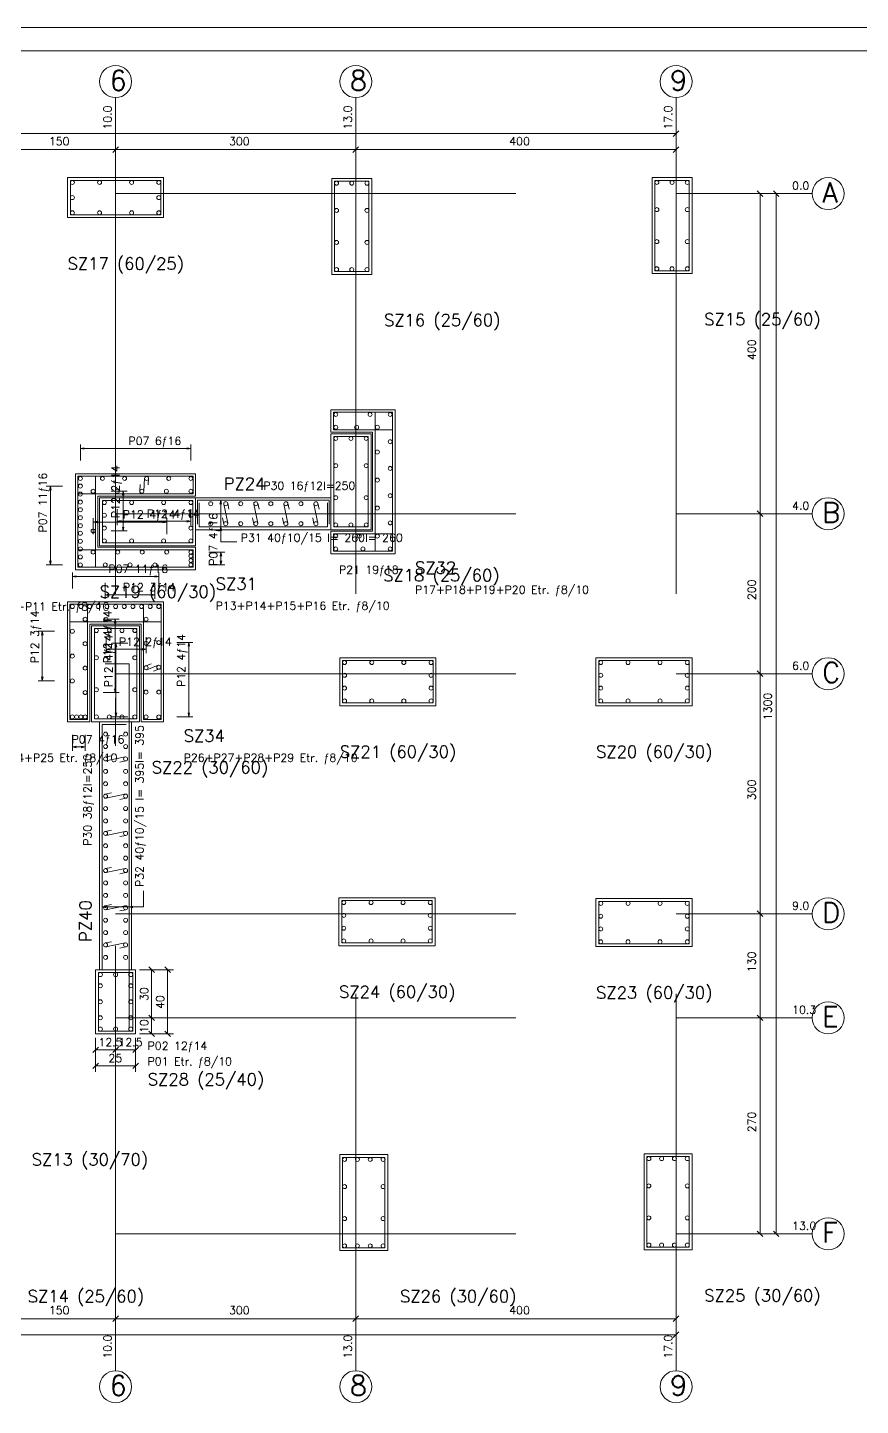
# Model space of a CAD drawing. Header units: inches. Extents: x -0.906 to -0.244, y 2.278 to 2.893.
# Drawn here: x -0.6494 to -0.4413, y 2.505 to 2.8494 of the extents above; entities that cross this region are included whole.
import ezdxf

# ---------------------------------------------------------------- set-up
doc = ezdxf.new("R2010")
doc.units = ezdxf.units.IN
doc.header["$MEASUREMENT"] = 0
doc.linetypes.add('CENTER', pattern=[0.0065, 0.002, -0.001, 0.0005, -0.001, 0.002])
for name, color, linetype, lineweight in [('DONATI', 84, 'Continuous', 0), ('OLCU', 1, 'Continuous', 0), ('PENC2', 1, 'Continuous', 0), ('PENC3', 5, 'Continuous', 0), ('PENC4', 84, 'Continuous', 0), ('PEND2', 1, 'CENTER', 0)]:
    doc.layers.add(name, color=color, linetype=linetype, lineweight=lineweight)
doc.styles.add('RomanSTA', font='RomanSTA')

msp = doc.modelspace()

# ---------------------------------------------------------------- linework, layer by layer
at = {"layer": 'DONATI', "linetype": 'Continuous'}
for p, q in [((-0.573, 2.75326), (-0.573, 2.74886)), ((-0.5582, 2.75326), (-0.573, 2.75326)), ((-0.5626, 2.75326), (-0.5626, 2.71846)), ((-0.5582, 2.71846), (-0.5582, 2.75326)), ((-0.5582, 2.74886), (-0.5582, 2.75326)), ((-0.573, 2.74886), (-0.5582, 2.74886)), ((-0.6368, 2.73726), (-0.6368, 2.73286)), ((-0.608, 2.73726), (-0.6368, 2.73726)), ((-0.6368, 2.73726), (-0.6368, 2.71446)), ((-0.6324, 2.71446), (-0.6324, 2.73726)), ((-0.608, 2.73286), (-0.608, 2.73726)), ((-0.6368, 2.73286), (-0.608, 2.73286)), ((-0.60698, 2.73126), (-0.57402, 2.73126)), ((-0.60698, 2.73126), (-0.60697, 2.72526)), ((-0.57402, 2.73126), (-0.57402, 2.72526)), ((-0.6134, 2.72786), (-0.6014, 2.72786)), ((-0.60655, 2.72456), (-0.60655, 2.73056)), ((-0.5796, 2.72786), (-0.5676, 2.72786)), ((-0.57444, 2.72456), (-0.57444, 2.73056)), ((-0.60655, 2.72456), (-0.57444, 2.72456)), ((-0.573, 2.72286), (-0.573, 2.71846)), ((-0.5582, 2.72286), (-0.573, 2.72286)), ((-0.5582, 2.71846), (-0.5582, 2.72286)), ((-0.6368, 2.71886), (-0.6368, 2.71446)), ((-0.608, 2.71886), (-0.6368, 2.71886)), ((-0.608, 2.71446), (-0.608, 2.71886)), ((-0.573, 2.71846), (-0.5582, 2.71846)), ((-0.6368, 2.71446), (-0.608, 2.71446)), ((-0.616, 2.70526), (-0.6388, 2.70526)), ((-0.6344, 2.70526), (-0.6388, 2.70526)), ((-0.6388, 2.70526), (-0.6388, 2.67646)), ((-0.6344, 2.67646), (-0.6344, 2.70526)), ((-0.616, 2.70526), (-0.6204, 2.70526)), ((-0.6204, 2.70526), (-0.6204, 2.67646)), ((-0.616, 2.67646), (-0.616, 2.70526)), ((-0.6388, 2.70086), (-0.616, 2.70086)), ((-0.62404, 2.69036), (-0.63004, 2.69036)), ((-0.62404, 2.69036), (-0.62404, 2.59946)), ((-0.6274, 2.66986), (-0.6274, 2.68186)), ((-0.6388, 2.67646), (-0.6344, 2.67646)), ((-0.6204, 2.67646), (-0.616, 2.67646)), ((-0.63076, 2.67516), (-0.63076, 2.61386)), ((-0.63076, 2.67516), (-0.62476, 2.67516)), ((-0.6274, 2.60786), (-0.6274, 2.61986)), ((-0.63169, 2.61316), (-0.63169, 2.59856)), ((-0.63169, 2.61316), (-0.62311, 2.61316)), ((-0.62311, 2.61316), (-0.62311, 2.59856)), ((-0.63169, 2.59856), (-0.62311, 2.59856))]:
    msp.add_line(p, q, dxfattribs=at)
at = {"layer": 'DONATI'}
for centre in [(-0.5724, 2.75266), (-0.56383, 2.75266), (-0.5588, 2.75266), (-0.5724, 2.74946), (-0.5672, 2.74946), (-0.562, 2.74946), (-0.5588, 2.74586), (-0.562, 2.74326), (-0.5588, 2.73916), (-0.6362, 2.73666), (-0.6362, 2.73476), (-0.63068, 2.73666), (-0.62516, 2.73666), (-0.61964, 2.73666), (-0.61412, 2.73666), (-0.6086, 2.73666), (-0.562, 2.73626), (-0.6362, 2.73276), (-0.6362, 2.73076), (-0.633, 2.73346), (-0.62697, 2.73346), (-0.62085, 2.73346), (-0.61472, 2.73346), (-0.6086, 2.73346), (-0.5588, 2.73236), (-0.6362, 2.72886), (-0.60364, 2.73036), (-0.59989, 2.73036), (-0.59613, 2.73036), (-0.59238, 2.73036), (-0.58862, 2.73036), (-0.58486, 2.73036), (-0.58111, 2.73036), (-0.57735, 2.73036), (-0.562, 2.72926), (-0.6362, 2.72686), (-0.6362, 2.72486), (-0.60364, 2.72536), (-0.59989, 2.72536), (-0.59613, 2.72536), (-0.59238, 2.72536), (-0.58862, 2.72536), (-0.58487, 2.72536), (-0.58111, 2.72536), (-0.57735, 2.72536), (-0.5588, 2.72556), (-0.6362, 2.72296), (-0.6362, 2.72096), (-0.633, 2.72356), (-0.5724, 2.72226), (-0.56652, 2.72226), (-0.562, 2.72226), (-0.6362, 2.71906), (-0.6362, 2.71706), (-0.633, 2.71826), (-0.62687, 2.71826), (-0.62075, 2.71826), (-0.61462, 2.71826), (-0.6086, 2.71826), (-0.6086, 2.71726), (-0.5724, 2.71906), (-0.5656, 2.71906), (-0.5588, 2.71906), (-0.6362, 2.71506), (-0.62999, 2.71506), (-0.62379, 2.71506), (-0.61759, 2.71506), (-0.6086, 2.71616), (-0.6086, 2.71506), (-0.6382, 2.70466), (-0.63604, 2.70466), (-0.63388, 2.70466), (-0.63172, 2.70466), (-0.62956, 2.70466), (-0.6274, 2.70466), (-0.62524, 2.70466), (-0.62308, 2.70466), (-0.62092, 2.70466), (-0.61876, 2.70466), (-0.6166, 2.70466), (-0.635, 2.70146), (-0.62976, 2.70146), (-0.6198, 2.70146), (-0.6382, 2.69846), (-0.635, 2.69536), (-0.6198, 2.69546), (-0.6166, 2.69566), (-0.6382, 2.69226), (-0.635, 2.68926), (-0.6198, 2.68936), (-0.6166, 2.68946), (-0.6382, 2.68606), (-0.635, 2.68316), (-0.6198, 2.68326), (-0.6166, 2.68326), (-0.6382, 2.67706), (-0.63713, 2.67706), (-0.63607, 2.67706), (-0.635, 2.67706), (-0.6198, 2.67706), (-0.6166, 2.67706), (-0.6299, 2.67276), (-0.6249, 2.67276), (-0.6299, 2.66966), (-0.6249, 2.66966), (-0.6299, 2.66656), (-0.6249, 2.66656), (-0.6299, 2.66346), (-0.6249, 2.66346), (-0.6299, 2.66036), (-0.6249, 2.66036), (-0.6299, 2.65726), (-0.6249, 2.65726), (-0.6299, 2.65416), (-0.6249, 2.65416), (-0.6299, 2.65106), (-0.6299, 2.64796), (-0.6249, 2.65106), (-0.6249, 2.64796), (-0.6299, 2.64486), (-0.6249, 2.64486), (-0.6299, 2.64176), (-0.6249, 2.64176), (-0.6299, 2.63866), (-0.6249, 2.63866), (-0.6299, 2.63556), (-0.6249, 2.63556), (-0.6299, 2.63246), (-0.6249, 2.63246), (-0.6299, 2.62936), (-0.6249, 2.62936), (-0.6299, 2.62626), (-0.6249, 2.62626), (-0.6299, 2.62316), (-0.6249, 2.62316), (-0.6299, 2.62006), (-0.6299, 2.61696), (-0.6249, 2.62006), (-0.6249, 2.61696), (-0.6312, 2.61266), (-0.6274, 2.61266), (-0.6236, 2.61266), (-0.6312, 2.60986), (-0.6236, 2.60986), (-0.6312, 2.60586), (-0.6236, 2.60586), (-0.6312, 2.60186), (-0.6236, 2.60186), (-0.6312, 2.59906), (-0.6274, 2.59906), (-0.6236, 2.59906)]:
    msp.add_circle(centre, 0.0005, dxfattribs=at)
at = {"layer": 'OLCU', "linetype": 'Continuous'}
for p, q in [((-0.4874, 2.82136), (-0.4874, 2.82586)), ((-0.8274, 2.82286), (-0.4874, 2.82286)), ((-0.6274, 2.81736), (-0.6274, 2.82186)), ((-0.5674, 2.81736), (-0.5674, 2.82186)), ((-0.48811, 2.82216), (-0.48669, 2.82356)), ((-0.4874, 2.81736), (-0.4874, 2.82186)), ((-0.6574, 2.81886), (-0.6274, 2.81886)), ((-0.62811, 2.81816), (-0.62669, 2.81956)), ((-0.6274, 2.81886), (-0.5674, 2.81886)), ((-0.56811, 2.81816), (-0.56669, 2.81956)), ((-0.5674, 2.81886), (-0.4874, 2.81886)), ((-0.48811, 2.81816), (-0.48669, 2.81956)), ((-0.4649, 2.80786), (-0.4694, 2.80786)), ((-0.46569, 2.80716), (-0.4671, 2.80856)), ((-0.4664, 2.80786), (-0.4664, 2.72786)), ((-0.4609, 2.80786), (-0.4654, 2.80786)), ((-0.46169, 2.80716), (-0.4631, 2.80856)), ((-0.4624, 2.80786), (-0.4624, 2.54786)), ((-0.6362, 2.74416), (-0.63522, 2.74436)), ((-0.6362, 2.74416), (-0.63522, 2.74396)), ((-0.6086, 2.74416), (-0.60958, 2.74436)), ((-0.6086, 2.74416), (-0.60958, 2.74396)), ((-0.6437, 2.73476), (-0.6439, 2.73376)), ((-0.6437, 2.73476), (-0.64351, 2.73376)), ((-0.6255, 2.73346), (-0.62569, 2.73246)), ((-0.6255, 2.73346), (-0.6253, 2.73246)), ((-0.60113, 2.73126), (-0.60133, 2.73026)), ((-0.60113, 2.73126), (-0.60094, 2.73026)), ((-0.4649, 2.72786), (-0.4694, 2.72786)), ((-0.46569, 2.72716), (-0.4671, 2.72856)), ((-0.4664, 2.72786), (-0.4664, 2.68786)), ((-0.633, 2.72576), (-0.63202, 2.72596)), ((-0.633, 2.72576), (-0.63202, 2.72556)), ((-0.62697, 2.72596), (-0.62599, 2.72616)), ((-0.62697, 2.72596), (-0.62599, 2.72576)), ((-0.6255, 2.72356), (-0.62569, 2.72446)), ((-0.6255, 2.72356), (-0.6253, 2.72446)), ((-0.61462, 2.72576), (-0.6156, 2.72596)), ((-0.61462, 2.72576), (-0.6156, 2.72556)), ((-0.6086, 2.72596), (-0.60958, 2.72616)), ((-0.6086, 2.72596), (-0.60958, 2.72576)), ((-0.60113, 2.72456), (-0.60133, 2.72356)), ((-0.60113, 2.72456), (-0.60094, 2.72356)), ((-0.6011, 2.71826), (-0.60129, 2.71726)), ((-0.6011, 2.71826), (-0.6009, 2.71726)), ((-0.6437, 2.71506), (-0.64389, 2.71606)), ((-0.6437, 2.71506), (-0.6435, 2.71606)), ((-0.6011, 2.71506), (-0.60129, 2.71606)), ((-0.6011, 2.71506), (-0.6009, 2.71606)), ((-0.6382, 2.71216), (-0.63722, 2.71236)), ((-0.6382, 2.71216), (-0.63722, 2.71196)), ((-0.6166, 2.71216), (-0.61758, 2.71236)), ((-0.6166, 2.71216), (-0.61758, 2.71196)), ((-0.62999, 2.70756), (-0.62901, 2.70776)), ((-0.62999, 2.70756), (-0.62901, 2.70736)), ((-0.61759, 2.70756), (-0.61857, 2.70776)), ((-0.61759, 2.70756), (-0.61857, 2.70736)), ((-0.6275, 2.70146), (-0.62769, 2.70046)), ((-0.6275, 2.70146), (-0.6273, 2.70046)), ((-0.6457, 2.69846), (-0.6459, 2.69746)), ((-0.6457, 2.69846), (-0.64551, 2.69746)), ((-0.62976, 2.69396), (-0.62878, 2.69416)), ((-0.62976, 2.69396), (-0.62878, 2.69376)), ((-0.6273, 2.69546), (-0.6275, 2.69446)), ((-0.6273, 2.69546), (-0.62711, 2.69446)), ((-0.6198, 2.69396), (-0.62078, 2.69416)), ((-0.6198, 2.69396), (-0.62078, 2.69376)), ((-0.6091, 2.69566), (-0.60929, 2.69476)), ((-0.6091, 2.69566), (-0.6089, 2.69476)), ((-0.6457, 2.68606), (-0.64589, 2.68706)), ((-0.6457, 2.68606), (-0.6455, 2.68706)), ((-0.4649, 2.68786), (-0.4694, 2.68786)), ((-0.46569, 2.68716), (-0.4671, 2.68856)), ((-0.4664, 2.68786), (-0.4664, 2.62786)), ((-0.6275, 2.68316), (-0.62769, 2.68406)), ((-0.6275, 2.68316), (-0.6273, 2.68406)), ((-0.6273, 2.67706), (-0.62749, 2.67806)), ((-0.6273, 2.67706), (-0.6271, 2.67806)), ((-0.6091, 2.67706), (-0.60929, 2.67806)), ((-0.6091, 2.67706), (-0.6089, 2.67806)), ((-0.6382, 2.66956), (-0.63722, 2.66976)), ((-0.6382, 2.66956), (-0.63722, 2.66936)), ((-0.635, 2.66956), (-0.63598, 2.66976)), ((-0.635, 2.66956), (-0.63598, 2.66936)), ((-0.63076, 2.62956), (-0.62978, 2.62976)), ((-0.63076, 2.62956), (-0.62978, 2.62936)), ((-0.62404, 2.62956), (-0.62306, 2.62976)), ((-0.62404, 2.62956), (-0.62306, 2.62936)), ((-0.4649, 2.62786), (-0.4694, 2.62786)), ((-0.46569, 2.62716), (-0.4671, 2.62856)), ((-0.4664, 2.62786), (-0.4664, 2.60186)), ((-0.61769, 2.61316), (-0.6191, 2.61456)), ((-0.61369, 2.61316), (-0.6151, 2.61456)), ((-0.6169, 2.61386), (-0.6214, 2.61386)), ((-0.6184, 2.60186), (-0.6184, 2.61386)), ((-0.6129, 2.61386), (-0.6174, 2.61386)), ((-0.6144, 2.59786), (-0.6144, 2.61386)), ((-0.6169, 2.60186), (-0.6214, 2.60186)), ((-0.61769, 2.60116), (-0.6191, 2.60256)), ((-0.6184, 2.59786), (-0.6184, 2.60186)), ((-0.4649, 2.60186), (-0.4694, 2.60186)), ((-0.46569, 2.60116), (-0.4671, 2.60256)), ((-0.4664, 2.60186), (-0.4664, 2.54786)), ((-0.6324, 2.59236), (-0.6324, 2.59686)), ((-0.6274, 2.59236), (-0.6274, 2.59686)), ((-0.6224, 2.59236), (-0.6224, 2.59686)), ((-0.6169, 2.59786), (-0.6214, 2.59786)), ((-0.61769, 2.59716), (-0.6191, 2.59856)), ((-0.6129, 2.59786), (-0.6174, 2.59786)), ((-0.61369, 2.59716), (-0.6151, 2.59856)), ((-0.6331, 2.59316), (-0.63169, 2.59456)), ((-0.6324, 2.59386), (-0.6274, 2.59386)), ((-0.6281, 2.59316), (-0.62669, 2.59456)), ((-0.6274, 2.59386), (-0.6224, 2.59386)), ((-0.6231, 2.59316), (-0.62169, 2.59456)), ((-0.6331, 2.58916), (-0.63168, 2.59056)), ((-0.63239, 2.58836), (-0.63239, 2.59286)), ((-0.63239, 2.58986), (-0.62239, 2.58986)), ((-0.6231, 2.58916), (-0.62168, 2.59056)), ((-0.62239, 2.58836), (-0.62239, 2.59286)), ((-0.46569, 2.54716), (-0.4671, 2.54856)), ((-0.46169, 2.54716), (-0.4631, 2.54856)), ((-0.4649, 2.54786), (-0.4694, 2.54786)), ((-0.4609, 2.54786), (-0.4654, 2.54786)), ((-0.6274, 2.52516), (-0.6274, 2.52966)), ((-0.5674, 2.52516), (-0.5674, 2.52966)), ((-0.4874, 2.52516), (-0.4874, 2.52966)), ((-0.6574, 2.52666), (-0.6274, 2.52666)), ((-0.62811, 2.52596), (-0.62669, 2.52736)), ((-0.6274, 2.52666), (-0.5674, 2.52666)), ((-0.56811, 2.52596), (-0.56669, 2.52736)), ((-0.5674, 2.52666), (-0.4874, 2.52666)), ((-0.48811, 2.52596), (-0.48669, 2.52736)), ((-0.4874, 2.52116), (-0.4874, 2.52566)), ((-0.8274, 2.52266), (-0.4874, 2.52266)), ((-0.48811, 2.52196), (-0.48669, 2.52336))]:
    msp.add_line(p, q, dxfattribs=at)
at = {"layer": 'PENC2', "linetype": 'Continuous'}
for p, q in [((-0.63869, 2.81116), (-0.63869, 2.80256)), ((-0.63869, 2.81116), (-0.61611, 2.81116)), ((-0.61611, 2.81116), (-0.61611, 2.80256)), ((-0.57269, 2.81096), (-0.57269, 2.78836)), ((-0.57269, 2.81096), (-0.56411, 2.81096)), ((-0.56411, 2.81096), (-0.56411, 2.78836)), ((-0.49269, 2.81116), (-0.49269, 2.78856)), ((-0.49269, 2.81116), (-0.48411, 2.81116)), ((-0.48411, 2.81116), (-0.48411, 2.78856)), ((-0.63869, 2.80256), (-0.61611, 2.80256)), ((-0.57269, 2.78836), (-0.56411, 2.78836)), ((-0.49269, 2.78856), (-0.48411, 2.78856)), ((-0.6362, 2.74116), (-0.6362, 2.74516)), ((-0.6086, 2.74116), (-0.6086, 2.74516)), ((-0.57289, 2.74716), (-0.57289, 2.72456)), ((-0.57289, 2.74716), (-0.56431, 2.74716)), ((-0.56431, 2.74716), (-0.56431, 2.72456)), ((-0.6086, 2.74416), (-0.6362, 2.74416)), ((-0.6407, 2.73476), (-0.6447, 2.73476)), ((-0.6437, 2.73476), (-0.6437, 2.71506)), ((-0.63069, 2.73116), (-0.63069, 2.72056)), ((-0.63069, 2.73116), (-0.60811, 2.73116)), ((-0.6285, 2.73346), (-0.6245, 2.73346)), ((-0.6255, 2.72356), (-0.6255, 2.73346)), ((-0.60811, 2.73116), (-0.60811, 2.72056)), ((-0.60113, 2.72086), (-0.60113, 2.73126)), ((-0.62697, 2.72896), (-0.62697, 2.72496)), ((-0.6086, 2.72896), (-0.6086, 2.72496)), ((-0.633, 2.72276), (-0.633, 2.72676)), ((-0.61462, 2.72576), (-0.633, 2.72576)), ((-0.62697, 2.72596), (-0.6086, 2.72596)), ((-0.61462, 2.72276), (-0.61462, 2.72676)), ((-0.57289, 2.72456), (-0.56431, 2.72456)), ((-0.6285, 2.72356), (-0.6245, 2.72356)), ((-0.60113, 2.72086), (-0.59713, 2.72086)), ((-0.63069, 2.72056), (-0.60811, 2.72056)), ((-0.6041, 2.71826), (-0.6001, 2.71826)), ((-0.6011, 2.71506), (-0.6011, 2.71826)), ((-0.6407, 2.71506), (-0.6447, 2.71506)), ((-0.6041, 2.71506), (-0.6001, 2.71506)), ((-0.6382, 2.70916), (-0.6382, 2.71316)), ((-0.6166, 2.71216), (-0.6382, 2.71216)), ((-0.62999, 2.71056), (-0.62999, 2.70656)), ((-0.61759, 2.71056), (-0.61759, 2.70656)), ((-0.6166, 2.70916), (-0.6166, 2.71316)), ((-0.62999, 2.70756), (-0.61759, 2.70756)), ((-0.6305, 2.70146), (-0.6265, 2.70146)), ((-0.6275, 2.68316), (-0.6275, 2.70146)), ((-0.6427, 2.69846), (-0.6467, 2.69846)), ((-0.6457, 2.69846), (-0.6457, 2.68606)), ((-0.63269, 2.69916), (-0.63269, 2.67656)), ((-0.63269, 2.69916), (-0.62211, 2.69916)), ((-0.62976, 2.69696), (-0.62976, 2.69296)), ((-0.62211, 2.69916), (-0.62211, 2.67656)), ((-0.6198, 2.69696), (-0.6198, 2.69296)), ((-0.62976, 2.69396), (-0.6198, 2.69396)), ((-0.6243, 2.69546), (-0.6283, 2.69546)), ((-0.6273, 2.69546), (-0.6273, 2.67706)), ((-0.6121, 2.69566), (-0.6081, 2.69566)), ((-0.6091, 2.67706), (-0.6091, 2.69566)), ((-0.57069, 2.69116), (-0.57069, 2.68056)), ((-0.57069, 2.69116), (-0.54811, 2.69116)), ((-0.54811, 2.69116), (-0.54811, 2.68056)), ((-0.50669, 2.69116), (-0.50669, 2.68056)), ((-0.50669, 2.69116), (-0.48411, 2.69116)), ((-0.48411, 2.69116), (-0.48411, 2.68056)), ((-0.6427, 2.68606), (-0.6467, 2.68606)), ((-0.6305, 2.68316), (-0.6265, 2.68316)), ((-0.57069, 2.68056), (-0.54811, 2.68056)), ((-0.50669, 2.68056), (-0.48411, 2.68056)), ((-0.63269, 2.67656), (-0.62211, 2.67656)), ((-0.6243, 2.67706), (-0.6283, 2.67706)), ((-0.6121, 2.67706), (-0.6081, 2.67706)), ((-0.6382, 2.67256), (-0.6382, 2.66856)), ((-0.635, 2.67256), (-0.635, 2.66856)), ((-0.6382, 2.66956), (-0.635, 2.66956)), ((-0.6204, 2.62956), (-0.6204, 2.63356)), ((-0.6204, 2.62956), (-0.63076, 2.62956)), ((-0.57089, 2.63116), (-0.57089, 2.62056)), ((-0.57089, 2.63116), (-0.54831, 2.63116)), ((-0.54831, 2.63116), (-0.54831, 2.62056)), ((-0.50669, 2.63096), (-0.50669, 2.62036)), ((-0.50669, 2.63096), (-0.48411, 2.63096)), ((-0.48411, 2.63096), (-0.48411, 2.62036)), ((-0.57089, 2.62056), (-0.54831, 2.62056)), ((-0.50669, 2.62036), (-0.48411, 2.62036)), ((-0.57069, 2.56696), (-0.57069, 2.54436)), ((-0.57069, 2.56696), (-0.56011, 2.56696)), ((-0.56011, 2.56696), (-0.56011, 2.54436)), ((-0.49469, 2.56716), (-0.49469, 2.54456)), ((-0.49469, 2.56716), (-0.48411, 2.56716)), ((-0.48411, 2.56716), (-0.48411, 2.54456)), ((-0.57069, 2.54436), (-0.56011, 2.54436)), ((-0.49469, 2.54456), (-0.48411, 2.54456))]:
    msp.add_line(p, q, dxfattribs=at)
at = {"layer": 'PENC2'}
for centre in [(-0.6382, 2.81066), (-0.6314, 2.81066), (-0.6234, 2.81066), (-0.6166, 2.81066), (-0.5722, 2.81046), (-0.5684, 2.81046), (-0.5646, 2.81046), (-0.4922, 2.81066), (-0.4884, 2.81066), (-0.4846, 2.81066), (-0.6382, 2.80686), (-0.6166, 2.80686), (-0.6382, 2.80306), (-0.6314, 2.80306), (-0.6234, 2.80306), (-0.6166, 2.80306), (-0.5722, 2.80366), (-0.5646, 2.80366), (-0.4922, 2.80386), (-0.4846, 2.80386), (-0.5722, 2.79566), (-0.5646, 2.79566), (-0.4922, 2.79586), (-0.4846, 2.79586), (-0.5722, 2.78886), (-0.5684, 2.78886), (-0.5646, 2.78886), (-0.4922, 2.78906), (-0.4884, 2.78906), (-0.4846, 2.78906), (-0.5724, 2.74666), (-0.5686, 2.74666), (-0.5648, 2.74666), (-0.5724, 2.73986), (-0.5648, 2.73986), (-0.6302, 2.73066), (-0.6234, 2.73066), (-0.6154, 2.73066), (-0.6086, 2.73066), (-0.5724, 2.73186), (-0.5648, 2.73186), (-0.6302, 2.72746), (-0.6086, 2.72746), (-0.6302, 2.72426), (-0.6086, 2.72426), (-0.5724, 2.72506), (-0.5686, 2.72506), (-0.5648, 2.72506), (-0.6302, 2.72106), (-0.6234, 2.72106), (-0.6154, 2.72106), (-0.6086, 2.72106), (-0.6322, 2.69866), (-0.629, 2.69866), (-0.6258, 2.69866), (-0.6226, 2.69866), (-0.6322, 2.69186), (-0.6226, 2.69186), (-0.5702, 2.69066), (-0.5634, 2.69066), (-0.5554, 2.69066), (-0.5486, 2.69066), (-0.5062, 2.69066), (-0.4994, 2.69066), (-0.4914, 2.69066), (-0.4846, 2.69066), (-0.5702, 2.68746), (-0.5486, 2.68746), (-0.5062, 2.68746), (-0.4846, 2.68746), (-0.6322, 2.68386), (-0.6226, 2.68386), (-0.5702, 2.68426), (-0.5486, 2.68426), (-0.5062, 2.68426), (-0.4846, 2.68426), (-0.5702, 2.68106), (-0.5634, 2.68106), (-0.5554, 2.68106), (-0.5486, 2.68106), (-0.5062, 2.68106), (-0.4994, 2.68106), (-0.4914, 2.68106), (-0.4846, 2.68106), (-0.6322, 2.67706), (-0.629, 2.67706), (-0.6258, 2.67706), (-0.6226, 2.67706), (-0.5704, 2.63066), (-0.5704, 2.62746), (-0.5636, 2.63066), (-0.5556, 2.63066), (-0.5488, 2.63066), (-0.5488, 2.62746), (-0.5062, 2.63046), (-0.5062, 2.62726), (-0.4994, 2.63046), (-0.4914, 2.63046), (-0.4846, 2.63046), (-0.4846, 2.62726), (-0.5704, 2.62426), (-0.5488, 2.62426), (-0.5062, 2.62406), (-0.4846, 2.62406), (-0.5704, 2.62106), (-0.5636, 2.62106), (-0.5556, 2.62106), (-0.5488, 2.62106), (-0.5062, 2.62086), (-0.4994, 2.62086), (-0.4914, 2.62086), (-0.4846, 2.62086), (-0.5702, 2.56646), (-0.567, 2.56646), (-0.5638, 2.56646), (-0.5606, 2.56646), (-0.4942, 2.56666), (-0.491, 2.56666), (-0.4878, 2.56666), (-0.4846, 2.56666), (-0.5702, 2.55966), (-0.5606, 2.55966), (-0.4942, 2.55986), (-0.4846, 2.55986), (-0.5702, 2.55166), (-0.5606, 2.55166), (-0.4942, 2.55186), (-0.4846, 2.55186), (-0.5702, 2.54486), (-0.567, 2.54486), (-0.5638, 2.54486), (-0.5606, 2.54486), (-0.4942, 2.54506), (-0.491, 2.54506), (-0.4878, 2.54506), (-0.4846, 2.54506)]:
    msp.add_circle(centre, 0.0005, dxfattribs=at)
at = {"layer": 'PENC3', "linetype": 'Continuous'}
for p, q in [((-0.6394, 2.81186), (-0.6394, 2.80186)), ((-0.6394, 2.81186), (-0.6154, 2.81186)), ((-0.6154, 2.81186), (-0.6154, 2.80186)), ((-0.5734, 2.81166), (-0.5734, 2.78766)), ((-0.5734, 2.81166), (-0.5634, 2.81166)), ((-0.5634, 2.81166), (-0.5634, 2.78766)), ((-0.4934, 2.81186), (-0.4934, 2.78786)), ((-0.4934, 2.81186), (-0.4834, 2.81186)), ((-0.4834, 2.81186), (-0.4834, 2.78786)), ((-0.6394, 2.80186), (-0.6154, 2.80186)), ((-0.5734, 2.78766), (-0.5634, 2.78766)), ((-0.4934, 2.78786), (-0.4834, 2.78786)), ((-0.5736, 2.75386), (-0.5736, 2.74826)), ((-0.5576, 2.75386), (-0.5736, 2.75386)), ((-0.5576, 2.71786), (-0.5576, 2.75386)), ((-0.5736, 2.74826), (-0.5632, 2.74826)), ((-0.5736, 2.74786), (-0.5736, 2.72386)), ((-0.5736, 2.74786), (-0.5636, 2.74786)), ((-0.5636, 2.74786), (-0.5636, 2.72386)), ((-0.5632, 2.74826), (-0.5632, 2.72346)), ((-0.6374, 2.73786), (-0.6374, 2.71386)), ((-0.6074, 2.73786), (-0.6374, 2.73786)), ((-0.62135, 2.73356), (-0.62124, 2.73516)), ((-0.62014, 2.73676), (-0.62035, 2.73346)), ((-0.61914, 2.73666), (-0.61924, 2.73506)), ((-0.6074, 2.73226), (-0.6074, 2.73786)), ((-0.6318, 2.71946), (-0.6318, 2.73226)), ((-0.6318, 2.73226), (-0.6074, 2.73226)), ((-0.6314, 2.73186), (-0.6314, 2.71986)), ((-0.6314, 2.73186), (-0.6074, 2.73186)), ((-0.6074, 2.73186), (-0.6074, 2.71986)), ((-0.6074, 2.73186), (-0.5736, 2.73186)), ((-0.60038, 2.73026), (-0.5994, 2.72546)), ((-0.5994, 2.73046), (-0.59908, 2.72896)), ((-0.59286, 2.73026), (-0.59189, 2.72546)), ((-0.59189, 2.73046), (-0.59157, 2.72896)), ((-0.58535, 2.73026), (-0.58438, 2.72546)), ((-0.58437, 2.73046), (-0.58405, 2.72896)), ((-0.57784, 2.73026), (-0.57686, 2.72546)), ((-0.57686, 2.73046), (-0.57654, 2.72896)), ((-0.60038, 2.72526), (-0.6007, 2.72686)), ((-0.59287, 2.72526), (-0.59319, 2.72686)), ((-0.58536, 2.72526), (-0.58568, 2.72686)), ((-0.57784, 2.72526), (-0.57816, 2.72686)), ((-0.6074, 2.72386), (-0.5736, 2.72386)), ((-0.5736, 2.72386), (-0.5636, 2.72386)), ((-0.5632, 2.72346), (-0.5736, 2.72346)), ((-0.5736, 2.72346), (-0.5736, 2.71786)), ((-0.6074, 2.71946), (-0.6318, 2.71946)), ((-0.6314, 2.71986), (-0.6074, 2.71986)), ((-0.6074, 2.71386), (-0.6074, 2.71946)), ((-0.5736, 2.71786), (-0.5576, 2.71786)), ((-0.6374, 2.71386), (-0.6074, 2.71386)), ((-0.6394, 2.70586), (-0.6394, 2.67586)), ((-0.6154, 2.70586), (-0.6394, 2.70586)), ((-0.6154, 2.67586), (-0.6154, 2.70586)), ((-0.6338, 2.67586), (-0.6338, 2.70026)), ((-0.6338, 2.70026), (-0.621, 2.70026)), ((-0.621, 2.70026), (-0.621, 2.67586)), ((-0.6334, 2.69986), (-0.6334, 2.67586)), ((-0.6334, 2.69986), (-0.6214, 2.69986)), ((-0.6214, 2.69986), (-0.6214, 2.67586)), ((-0.61998, 2.68976), (-0.61848, 2.69036)), ((-0.61962, 2.68886), (-0.61678, 2.68996)), ((-0.5714, 2.69186), (-0.5714, 2.67986)), ((-0.5714, 2.69186), (-0.5474, 2.69186)), ((-0.5474, 2.69186), (-0.5474, 2.67986)), ((-0.5074, 2.69186), (-0.5074, 2.67986)), ((-0.5074, 2.69186), (-0.4834, 2.69186)), ((-0.4834, 2.69186), (-0.4834, 2.67986)), ((-0.61642, 2.68906), (-0.61791, 2.68846)), ((-0.5714, 2.67986), (-0.5474, 2.67986)), ((-0.5074, 2.67986), (-0.4834, 2.67986)), ((-0.6394, 2.67586), (-0.6338, 2.67586)), ((-0.6334, 2.67586), (-0.6214, 2.67586)), ((-0.6314, 2.67586), (-0.6314, 2.61386)), ((-0.6234, 2.67586), (-0.6234, 2.61386)), ((-0.621, 2.67586), (-0.6154, 2.67586)), ((-0.63, 2.66706), (-0.62843, 2.66736)), ((-0.6298, 2.66606), (-0.625, 2.66706)), ((-0.6248, 2.66606), (-0.62637, 2.66576)), ((-0.63, 2.65776), (-0.62843, 2.65806)), ((-0.6298, 2.65676), (-0.625, 2.65776)), ((-0.6248, 2.65676), (-0.62637, 2.65646)), ((-0.63, 2.64846), (-0.62843, 2.64876)), ((-0.6298, 2.64746), (-0.625, 2.64846)), ((-0.6248, 2.64746), (-0.62637, 2.64716)), ((-0.63, 2.63916), (-0.62843, 2.63946)), ((-0.6298, 2.63816), (-0.625, 2.63916)), ((-0.6248, 2.63816), (-0.62637, 2.63786)), ((-0.5716, 2.63186), (-0.5716, 2.61986)), ((-0.5716, 2.63186), (-0.5476, 2.63186)), ((-0.5476, 2.63186), (-0.5476, 2.61986)), ((-0.5074, 2.63166), (-0.5074, 2.61966)), ((-0.5074, 2.63166), (-0.4834, 2.63166)), ((-0.4834, 2.63166), (-0.4834, 2.61966)), ((-0.63, 2.62986), (-0.62843, 2.63016)), ((-0.6298, 2.62886), (-0.625, 2.62986)), ((-0.6248, 2.62886), (-0.62637, 2.62856)), ((-0.63, 2.62056), (-0.62843, 2.62086)), ((-0.6298, 2.61956), (-0.625, 2.62056)), ((-0.6248, 2.61956), (-0.62637, 2.61926)), ((-0.5716, 2.61986), (-0.5476, 2.61986)), ((-0.5074, 2.61966), (-0.4834, 2.61966)), ((-0.6324, 2.61386), (-0.6324, 2.59786)), ((-0.6324, 2.61386), (-0.6224, 2.61386)), ((-0.6224, 2.61386), (-0.6224, 2.59786)), ((-0.6324, 2.59786), (-0.6224, 2.59786)), ((-0.5714, 2.56766), (-0.5714, 2.54366)), ((-0.5714, 2.56766), (-0.5594, 2.56766)), ((-0.5594, 2.56766), (-0.5594, 2.54366)), ((-0.4954, 2.56786), (-0.4954, 2.54386)), ((-0.4954, 2.56786), (-0.4834, 2.56786)), ((-0.4834, 2.56786), (-0.4834, 2.54386)), ((-0.5714, 2.54366), (-0.5594, 2.54366)), ((-0.4954, 2.54386), (-0.4834, 2.54386))]:
    msp.add_line(p, q, dxfattribs=at)
at = {"layer": 'PENC3'}
for points in [[(-0.87884, 2.84937), (-0.87884, 2.27825), (-0.24421, 2.27825), (-0.24421, 2.84937)], [(-0.87306, 2.84359), (-0.87306, 2.28403), (-0.24999, 2.28403), (-0.24999, 2.84359)]]:
    msp.add_lwpolyline(points, close=True, dxfattribs=at)
for centre in [(-0.6274, 2.83586), (-0.5674, 2.83586), (-0.4874, 2.83586), (-0.4494, 2.80786), (-0.4494, 2.72786), (-0.4494, 2.68786), (-0.4494, 2.62786), (-0.4494, 2.60186), (-0.4494, 2.54786), (-0.6274, 2.50966), (-0.5674, 2.50966), (-0.4874, 2.50966)]:
    msp.add_circle(centre, 0.004, dxfattribs=at)
at = {"layer": 'PEND2', "linetype": 'CENTER'}
for p, q in [((-0.6274, 2.83186), (-0.6274, 2.80786)), ((-0.5674, 2.83186), (-0.5674, 2.80786)), ((-0.4874, 2.83186), (-0.4874, 2.80786)), ((-0.8274, 2.80786), (-0.4874, 2.80786)), ((-0.6274, 2.80786), (-0.6274, 2.54786)), ((-0.5674, 2.80786), (-0.5674, 2.54786)), ((-0.4874, 2.80786), (-0.4874, 2.54786)), ((-0.4534, 2.80786), (-0.4874, 2.80786)), ((-0.8274, 2.72786), (-0.4874, 2.72786)), ((-0.4534, 2.72786), (-0.4874, 2.72786)), ((-0.8274, 2.68786), (-0.4874, 2.68786)), ((-0.4534, 2.68786), (-0.4874, 2.68786)), ((-0.8274, 2.62786), (-0.4874, 2.62786)), ((-0.4534, 2.62786), (-0.4874, 2.62786)), ((-0.8274, 2.60186), (-0.4874, 2.60186)), ((-0.4534, 2.60186), (-0.4874, 2.60186)), ((-0.8274, 2.54786), (-0.4874, 2.54786)), ((-0.6274, 2.51366), (-0.6274, 2.54786)), ((-0.5674, 2.51366), (-0.5674, 2.54786)), ((-0.4874, 2.51366), (-0.4874, 2.54786)), ((-0.4534, 2.54786), (-0.4874, 2.54786))]:
    msp.add_line(p, q, dxfattribs=at)

# ---------------------------------------------------------------- texts
at = {"layer": 'OLCU', "style": 'RomanSTA'}
for s, p in [('150', (-0.64406, 2.81996)), ('300', (-0.59906, 2.81996)), ('400', (-0.52906, 2.81996)), ('12.5', (-0.63168, 2.59476)), ('12.5', (-0.62668, 2.59476)), ('25', (-0.62918, 2.59076)), ('150', (-0.64406, 2.52776)), ('300', (-0.59906, 2.52776)), ('400', (-0.52906, 2.52776))]:
    msp.add_text(s, height=0.002, dxfattribs=at).set_placement(p)
for s, p in [('400', (-0.46751, 2.76626)), ('200', (-0.46751, 2.70626)), ('1300', (-0.46351, 2.67626)), ('300', (-0.46751, 2.65626)), ('130', (-0.46751, 2.61326)), ('30', (-0.61929, 2.60606)), ('40', (-0.61529, 2.60406)), ('10', (-0.61929, 2.59806)), ('270', (-0.46751, 2.57326))]:
    msp.add_text(s, height=0.002, rotation=90.0012, dxfattribs=at).set_placement(p)
at = {"layer": 'PENC2', "style": 'RomanSTA'}
for s, rotation, p in [('10.0', 90.0012, (-0.6284, 2.82386)), ('13.0', 90.0012, (-0.5684, 2.82386)), ('17.0', 90.0012, (-0.4884, 2.82386)), ('P07 6ƒ16', 0.0049, (-0.62419, 2.74506)), ('P12 2ƒ14', 90.0012, (-0.62639, 2.72676)), ('P07 11ƒ16', 90.0012, (-0.64459, 2.72316)), ('P12 4ƒ14', 0.0049, (-0.6256, 2.72666)), ('P07 4ƒ16', 90.0012, (-0.60199, 2.71486)), ('P07 11ƒ16', 0.0049, (-0.62919, 2.71306)), ('P12 3ƒ14', 90.0012, (-0.64659, 2.69046)), ('P12 4ƒ14', 90.0012, (-0.62839, 2.69046)), ('P12 4ƒ14', 90.0012, (-0.62819, 2.68446)), ('P12 4ƒ14', 90.0012, (-0.60999, 2.68456)), ('10.0', 90.0012, (-0.6284, 2.51666)), ('13.0', 90.0012, (-0.5684, 2.51666)), ('17.0', 90.0012, (-0.4884, 2.51666))]:
    msp.add_text(s, height=0.002, rotation=rotation, dxfattribs=at).set_placement(p)
for s, p in [('0.0', (-0.4584, 2.80886)), ('P12 4ƒ14', (-0.61958, 2.72686)), ('4.0', (-0.4584, 2.72886)), ('P12 3ƒ14', (-0.62558, 2.70846)), ('P12 2ƒ14', (-0.62657, 2.69486)), ('6.0', (-0.4584, 2.68886)), ('P07 4ƒ16', (-0.63839, 2.67046)), ('9.0', (-0.4584, 2.62886)), ('10.3', (-0.4584, 2.60286)), ('13.0', (-0.4584, 2.54886))]:
    msp.add_text(s, height=0.002, dxfattribs=at).set_placement(p)
at = {"layer": 'PENC3', "style": 'RomanSTA'}
for s, height, p in [('SZ17 (60/25)', 0.003, (-0.63939, 2.78886)), ('SZ16 (25/60)', 0.003, (-0.56036, 2.77476)), ('SZ15 (25/60)', 0.003, (-0.48036, 2.77496)), ('PZ24', 0.003, (-0.6004, 2.73386)), ('P30 16ƒ12l=250', 0.002, (-0.5905, 2.73386)), ('P31 40ƒ10/15 l= 260l= 260', 0.002, (-0.59613, 2.72086)), ('P21 19ƒ18', 0.002, (-0.5716, 2.71286)), ('SZ18 (25/60)', 0.003, (-0.56056, 2.71096)), ('SZ32', 0.003, (-0.5526, 2.71286)), ('SZ19 (60/30)', 0.003, (-0.63139, 2.70686)), ('SZ31', 0.003, (-0.6024, 2.70886)), ('P17+P18+P19+P20 Etr. ƒ8/10', 0.002, (-0.5526, 2.70786)), ('P08+P09+P10+P11 Etr. ƒ8/10', 0.002, (-0.6724, 2.70366)), ('P13+P14+P15+P16 Etr. ƒ8/10', 0.002, (-0.6024, 2.70386)), ('SZ34', 0.003, (-0.6104, 2.67086)), ('SZ21 (60/30)', 0.003, (-0.57139, 2.66686)), ('SZ20 (60/30)', 0.003, (-0.50739, 2.66686)), ('P22+P23+P24+P25 Etr. ƒ8/10', 0.002, (-0.6704, 2.66586)), ('SZ22 (30/60)', 0.003, (-0.61836, 2.66296)), ('P26+P27+P28+P29 Etr. ƒ8/10', 0.002, (-0.6104, 2.66586)), ('SZ24 (60/30)', 0.003, (-0.57159, 2.60686)), ('SZ23 (60/30)', 0.003, (-0.50739, 2.60666)), ('P02 12ƒ14', 0.002, (-0.6194, 2.59386)), ('P01 Etr. ƒ8/10', 0.002, (-0.6194, 2.58996)), ('SZ28 (25/40)', 0.003, (-0.61936, 2.58496)), ('SZ13 (30/70)', 0.003, (-0.64836, 2.56496)), ('SZ14 (25/60)', 0.003, (-0.64936, 2.53076)), ('SZ26 (30/60)', 0.003, (-0.55636, 2.53076)), ('SZ25 (30/60)', 0.003, (-0.48036, 2.53096))]:
    msp.add_text(s, height=height, dxfattribs=at).set_placement(p)
for s, height, p in [('P32 40ƒ10/15 l= 395l= 395', 0.002, (-0.6204, 2.63456)), ('P30 38ƒ12l=250', 0.002, (-0.6334, 2.64486)), ('PZ40', 0.003, (-0.6334, 2.62086))]:
    msp.add_text(s, height=height, rotation=90.0012, dxfattribs=at).set_placement(p)
at = {"layer": 'PENC4', "style": 'RomanSTA'}
for s, p in [('6', (-0.6289, 2.83366)), ('8', (-0.5689, 2.83366)), ('9', (-0.4889, 2.83366)), ('A', (-0.4509, 2.80566)), ('B', (-0.4509, 2.72566)), ('C', (-0.4509, 2.68566)), ('D', (-0.4509, 2.62566)), ('E', (-0.4509, 2.59966)), ('F', (-0.4509, 2.54566)), ('6', (-0.6289, 2.50746)), ('8', (-0.5689, 2.50746)), ('9', (-0.4889, 2.50746))]:
    msp.add_text(s, height=0.005, dxfattribs=at).set_placement(p)

doc.saveas('drawing.dxf')
